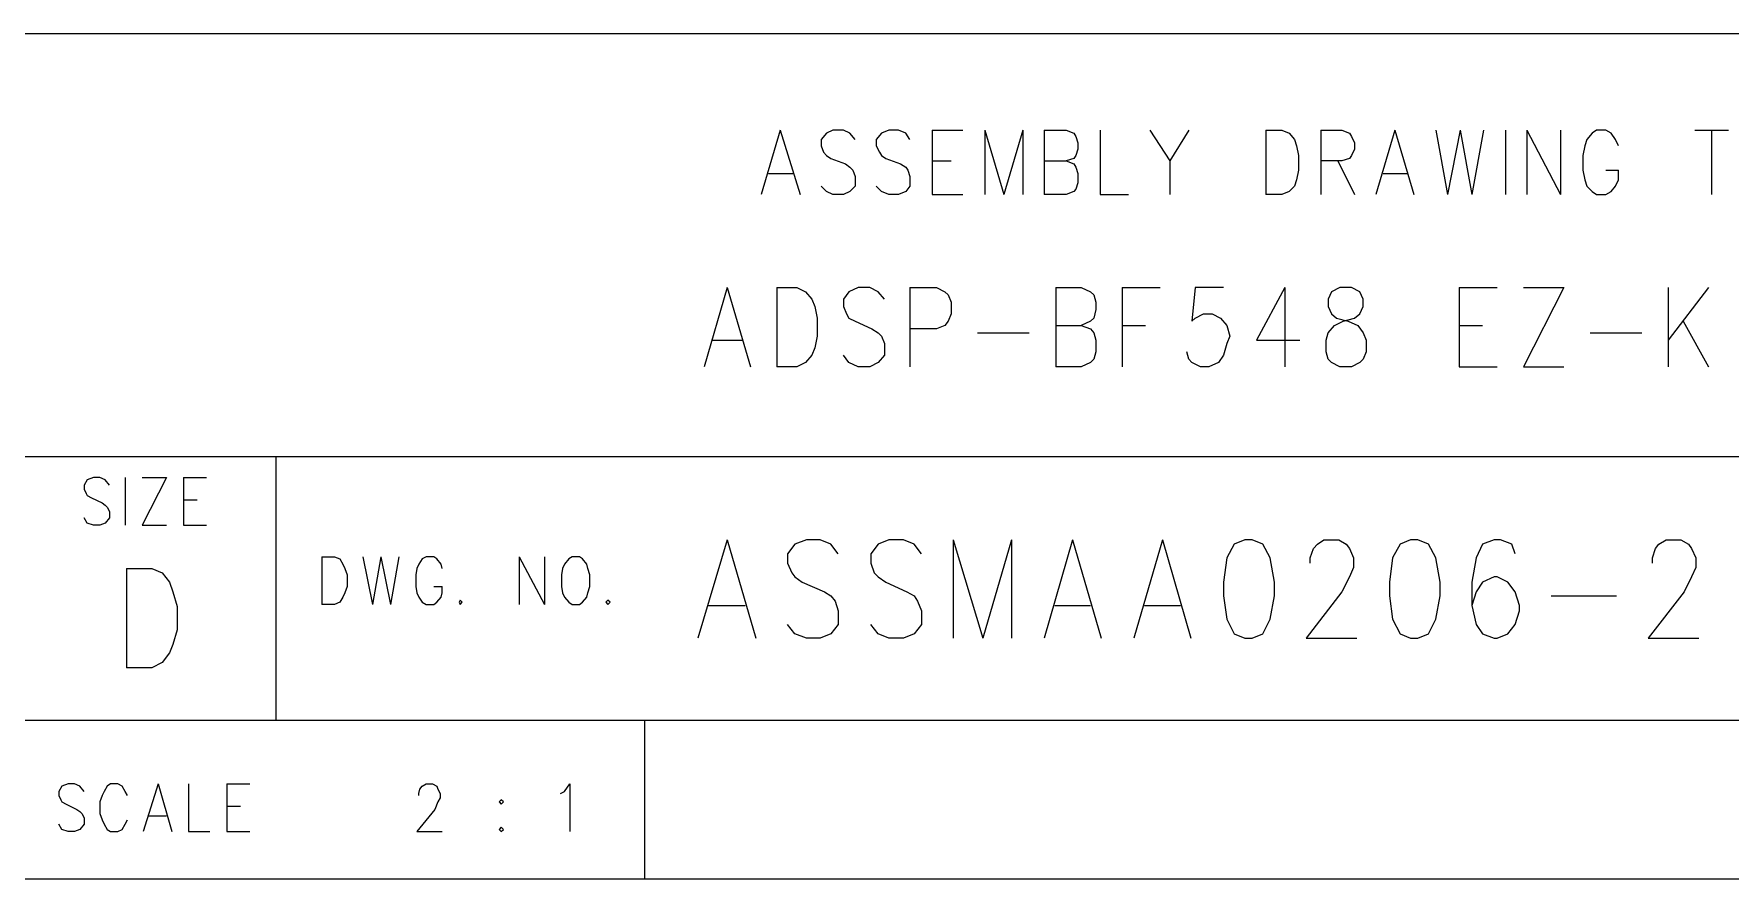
# Model space of a CAD drawing. Extents: x 11.9 to 28.1, y 10.8 to 21.2.
# Drawn here: x 25.614 to 27.22, y 10.799 to 11.599 of the extents above; entities that cross this region are included whole.
import ezdxf

# ---------------------------------------------------------------- set-up
doc = ezdxf.new("R2010")
doc.units = 0
doc.header["$MEASUREMENT"] = 0
doc.layers.add('LAYNR1', color=2, linetype='Continuous')

msp = doc.modelspace()

# ---------------------------------------------------------------- linework, layer by layer
at = {"layer": 'LAYNR1', "color": 7}
for points in [[(28.088, 11.599), (25.593, 11.599)], [(26.32, 11.508), (26.302, 11.447)], [(26.32, 11.508), (26.339, 11.447)], [(26.391, 11.499), (26.386, 11.505), (26.38, 11.508), (26.37, 11.508), (26.364, 11.505), (26.359, 11.499), (26.359, 11.493)], [(26.443, 11.499), (26.439, 11.505), (26.432, 11.508), (26.423, 11.508), (26.416, 11.505), (26.411, 11.499), (26.411, 11.493)], [(26.464, 11.508), (26.464, 11.447)], [(26.464, 11.508), (26.493, 11.508)], [(26.514, 11.508), (26.514, 11.447)], [(26.514, 11.508), (26.532, 11.447)], [(26.55, 11.508), (26.532, 11.447)], [(26.55, 11.508), (26.55, 11.447)], [(26.57, 11.508), (26.57, 11.447)], [(26.57, 11.508), (26.591, 11.508), (26.598, 11.505), (26.6, 11.502), (26.602, 11.496), (26.602, 11.49), (26.6, 11.484), (26.598, 11.481), (26.591, 11.479)], [(26.623, 11.508), (26.623, 11.447)], [(26.67, 11.508), (26.689, 11.479), (26.689, 11.447)], [(26.707, 11.508), (26.689, 11.479)], [(26.78, 11.508), (26.78, 11.447)], [(26.78, 11.508), (26.795, 11.508), (26.802, 11.505), (26.807, 11.499), (26.809, 11.493)], [(26.832, 11.508), (26.832, 11.447)], [(26.832, 11.508), (26.852, 11.508), (26.859, 11.505), (26.861, 11.502), (26.864, 11.496), (26.864, 11.49), (26.861, 11.484), (26.859, 11.481), (26.852, 11.479), (26.832, 11.479)], [(26.902, 11.508), (26.884, 11.447)], [(26.902, 11.508), (26.92, 11.447)], [(26.941, 11.508), (26.952, 11.447)], [(26.964, 11.508), (26.952, 11.447)], [(26.964, 11.508), (26.975, 11.447)], [(26.986, 11.508), (26.975, 11.447)], [(27.007, 11.508), (27.007, 11.447)], [(27.027, 11.508), (27.027, 11.447)], [(27.027, 11.508), (27.059, 11.447)], [(27.059, 11.508), (27.059, 11.447)], [(27.114, 11.493), (27.111, 11.499), (27.107, 11.505), (27.102, 11.508), (27.093, 11.508), (27.089, 11.505), (27.084, 11.499), (27.082, 11.493)], [(27.186, 11.508), (27.218, 11.508)], [(27.202, 11.508), (27.202, 11.447)], [(26.359, 11.493), (26.361, 11.487), (26.364, 11.484), (26.368, 11.481), (26.382, 11.476), (26.386, 11.473), (26.389, 11.47)], [(26.411, 11.493), (26.414, 11.487), (26.416, 11.484), (26.42, 11.481), (26.434, 11.476), (26.439, 11.473), (26.441, 11.47)], [(26.809, 11.493), (26.811, 11.484), (26.811, 11.47)], [(27.082, 11.493), (27.08, 11.484), (27.08, 11.47)], [(26.309, 11.467), (26.332, 11.467)], [(26.389, 11.47), (26.391, 11.464), (26.391, 11.455), (26.386, 11.45), (26.38, 11.447)], [(26.441, 11.47), (26.443, 11.464), (26.443, 11.455), (26.439, 11.45), (26.432, 11.447)], [(26.464, 11.479), (26.482, 11.479)], [(26.57, 11.479), (26.591, 11.479), (26.598, 11.476), (26.6, 11.473), (26.602, 11.467), (26.602, 11.458), (26.6, 11.452), (26.598, 11.45), (26.591, 11.447)], [(26.811, 11.47), (26.809, 11.461), (26.807, 11.455), (26.802, 11.45), (26.795, 11.447)], [(26.848, 11.479), (26.864, 11.447)], [(26.891, 11.467), (26.914, 11.467)], [(27.08, 11.47), (27.082, 11.461), (27.084, 11.455), (27.089, 11.45), (27.093, 11.447)], [(27.102, 11.447), (27.107, 11.45), (27.111, 11.455), (27.114, 11.461), (27.114, 11.47)], [(27.102, 11.47), (27.114, 11.47)], [(26.37, 11.447), (26.364, 11.45), (26.359, 11.455)], [(26.423, 11.447), (26.416, 11.45), (26.411, 11.455)], [(26.38, 11.447), (26.37, 11.447)], [(26.432, 11.447), (26.423, 11.447)], [(26.464, 11.447), (26.493, 11.447)], [(26.591, 11.447), (26.57, 11.447)], [(26.623, 11.447), (26.65, 11.447)], [(26.795, 11.447), (26.78, 11.447)], [(27.093, 11.447), (27.102, 11.447)], [(26.27, 11.359), (26.248, 11.284)], [(26.27, 11.359), (26.292, 11.284)], [(26.317, 11.359), (26.317, 11.284)], [(26.317, 11.359), (26.336, 11.359), (26.344, 11.355)], [(26.344, 11.355), (26.35, 11.348), (26.353, 11.341)], [(26.385, 11.355), (26.38, 11.348), (26.38, 11.341)], [(26.413, 11.355), (26.405, 11.359), (26.394, 11.359), (26.385, 11.355)], [(26.419, 11.348), (26.413, 11.355)], [(26.443, 11.359), (26.443, 11.284)], [(26.443, 11.359), (26.468, 11.359), (26.476, 11.355)], [(26.476, 11.355), (26.479, 11.352), (26.482, 11.345), (26.482, 11.334), (26.479, 11.327)], [(26.581, 11.359), (26.581, 11.284)], [(26.581, 11.359), (26.605, 11.359), (26.614, 11.355)], [(26.614, 11.355), (26.617, 11.352), (26.619, 11.345), (26.619, 11.338), (26.617, 11.33), (26.614, 11.327)], [(26.644, 11.359), (26.644, 11.284)], [(26.644, 11.359), (26.68, 11.359)], [(26.74, 11.359), (26.713, 11.359), (26.71, 11.327)], [(26.798, 11.359), (26.771, 11.309), (26.812, 11.309)], [(26.798, 11.359), (26.798, 11.284)], [(26.842, 11.355), (26.839, 11.348), (26.839, 11.341)], [(26.85, 11.359), (26.842, 11.355)], [(26.869, 11.355), (26.861, 11.359), (26.85, 11.359)], [(26.872, 11.341), (26.872, 11.348), (26.869, 11.355)], [(26.963, 11.359), (26.963, 11.284)], [(26.963, 11.359), (26.999, 11.359)], [(27.062, 11.359), (27.024, 11.284)], [(27.024, 11.359), (27.062, 11.359)], [(27.161, 11.359), (27.161, 11.284)], [(27.199, 11.359), (27.161, 11.309)], [(26.353, 11.341), (26.355, 11.33), (26.355, 11.313)], [(26.38, 11.341), (26.383, 11.334), (26.385, 11.33), (26.391, 11.327)], [(26.839, 11.341), (26.842, 11.334), (26.847, 11.33), (26.858, 11.327)], [(26.853, 11.327), (26.864, 11.33), (26.869, 11.334), (26.872, 11.341)], [(26.391, 11.327), (26.407, 11.32), (26.413, 11.316), (26.416, 11.313)], [(26.479, 11.327), (26.476, 11.323), (26.468, 11.32), (26.443, 11.32)], [(26.581, 11.323), (26.605, 11.323), (26.614, 11.32), (26.617, 11.316), (26.619, 11.309), (26.619, 11.298)], [(26.614, 11.327), (26.605, 11.323)], [(26.644, 11.323), (26.666, 11.323)], [(26.71, 11.327), (26.713, 11.33), (26.721, 11.334), (26.729, 11.334), (26.737, 11.33), (26.743, 11.323), (26.746, 11.313)], [(26.837, 11.298), (26.837, 11.309), (26.839, 11.316), (26.845, 11.323), (26.853, 11.327)], [(26.858, 11.327), (26.867, 11.323), (26.872, 11.316), (26.875, 11.309), (26.875, 11.298)], [(26.963, 11.323), (26.985, 11.323)], [(27.175, 11.327), (27.199, 11.284)], [(26.256, 11.309), (26.284, 11.309)], [(26.355, 11.313), (26.353, 11.302), (26.35, 11.295), (26.344, 11.288), (26.336, 11.284)], [(26.416, 11.313), (26.419, 11.306), (26.419, 11.295), (26.413, 11.288), (26.405, 11.284)], [(26.507, 11.316), (26.556, 11.316)], [(26.746, 11.313), (26.743, 11.306), (26.74, 11.295), (26.735, 11.288), (26.726, 11.284)], [(27.087, 11.316), (27.136, 11.316)], [(26.394, 11.284), (26.385, 11.288), (26.38, 11.295)], [(26.619, 11.298), (26.617, 11.291), (26.614, 11.288), (26.605, 11.284)], [(26.718, 11.284), (26.71, 11.288), (26.707, 11.291), (26.705, 11.298)], [(26.85, 11.284), (26.842, 11.288), (26.839, 11.291), (26.837, 11.298)], [(26.875, 11.298), (26.872, 11.291), (26.869, 11.288), (26.861, 11.284)], [(26.336, 11.284), (26.317, 11.284)], [(26.405, 11.284), (26.394, 11.284)], [(26.605, 11.284), (26.581, 11.284)], [(26.726, 11.284), (26.718, 11.284)], [(26.861, 11.284), (26.85, 11.284)], [(26.963, 11.284), (26.999, 11.284)], [(27.024, 11.284), (27.062, 11.284)], [(25.593, 11.199), (28.093, 11.199)], [(25.843, 10.949), (25.843, 11.199)], [(25.681, 11.177), (25.676, 11.179), (25.67, 11.179), (25.664, 11.177)], [(25.7, 11.179), (25.7, 11.134)], [(25.739, 11.179), (25.716, 11.134)], [(25.716, 11.179), (25.739, 11.179)], [(25.755, 11.179), (25.755, 11.134)], [(25.755, 11.179), (25.777, 11.179)], [(25.664, 11.177), (25.661, 11.172)], [(25.661, 11.172), (25.661, 11.168)], [(25.661, 11.168), (25.663, 11.164)], [(25.663, 11.164), (25.664, 11.162), (25.668, 11.16)], [(25.685, 11.172), (25.681, 11.177)], [(25.668, 11.16), (25.678, 11.155)], [(25.685, 11.147), (25.685, 11.141), (25.681, 11.136), (25.676, 11.134)], [(25.678, 11.155), (25.681, 11.153), (25.683, 11.151)], [(25.683, 11.151), (25.685, 11.147)], [(25.755, 11.158), (25.768, 11.158)], [(25.67, 11.134), (25.664, 11.136), (25.661, 11.141)], [(25.676, 11.134), (25.67, 11.134)], [(25.716, 11.134), (25.739, 11.134)], [(25.755, 11.134), (25.777, 11.134)], [(26.27, 11.12), (26.242, 11.027)], [(26.27, 11.12), (26.297, 11.027)], [(26.375, 11.107), (26.368, 11.116), (26.358, 11.12), (26.345, 11.12), (26.334, 11.116), (26.327, 11.107), (26.327, 11.098)], [(26.454, 11.107), (26.447, 11.116), (26.437, 11.12), (26.423, 11.12), (26.413, 11.116), (26.406, 11.107), (26.406, 11.098)], [(26.484, 11.12), (26.484, 11.027)], [(26.484, 11.12), (26.512, 11.027)], [(26.539, 11.12), (26.512, 11.027)], [(26.539, 11.12), (26.539, 11.027)], [(26.597, 11.12), (26.57, 11.027)], [(26.597, 11.12), (26.624, 11.027)], [(26.682, 11.12), (26.655, 11.027)], [(26.682, 11.12), (26.709, 11.027)], [(26.76, 11.12), (26.75, 11.116), (26.743, 11.103), (26.74, 11.08), (26.74, 11.067), (26.743, 11.045), (26.75, 11.031), (26.76, 11.027)], [(26.767, 11.027), (26.777, 11.031), (26.784, 11.045), (26.788, 11.067), (26.788, 11.08), (26.784, 11.103), (26.777, 11.116), (26.767, 11.12), (26.76, 11.12)], [(26.822, 11.098), (26.822, 11.103), (26.825, 11.112), (26.829, 11.116), (26.835, 11.12), (26.849, 11.12), (26.856, 11.116), (26.859, 11.112), (26.863, 11.103), (26.863, 11.094), (26.859, 11.085), (26.852, 11.071), (26.818, 11.027)], [(26.917, 11.12), (26.907, 11.116), (26.9, 11.103), (26.897, 11.08), (26.897, 11.067), (26.9, 11.045), (26.907, 11.031), (26.917, 11.027)], [(26.924, 11.027), (26.934, 11.031), (26.941, 11.045), (26.945, 11.067), (26.945, 11.08), (26.941, 11.103), (26.934, 11.116), (26.924, 11.12), (26.917, 11.12)], [(27.016, 11.107), (27.013, 11.116), (27.002, 11.12), (26.996, 11.12), (26.985, 11.116), (26.979, 11.103), (26.975, 11.08), (26.975, 11.058), (26.979, 11.04), (26.985, 11.031), (26.996, 11.027)], [(27.146, 11.098), (27.146, 11.103), (27.149, 11.112), (27.152, 11.116), (27.159, 11.12), (27.173, 11.12), (27.18, 11.116), (27.183, 11.112), (27.187, 11.103), (27.187, 11.094), (27.183, 11.085), (27.176, 11.071), (27.142, 11.027)], [(25.886, 11.104), (25.886, 11.059)], [(25.886, 11.104), (25.898, 11.104), (25.903, 11.102)], [(25.903, 11.102), (25.906, 11.097)], [(25.925, 11.104), (25.934, 11.059)], [(25.942, 11.104), (25.934, 11.059)], [(25.942, 11.104), (25.951, 11.059)], [(25.959, 11.104), (25.951, 11.059)], [(25.981, 11.102), (25.978, 11.097)], [(25.995, 11.102), (25.992, 11.104), (25.985, 11.104), (25.981, 11.102)], [(25.999, 11.097), (25.995, 11.102)], [(26.073, 11.104), (26.073, 11.059)], [(26.073, 11.104), (26.097, 11.059)], [(26.097, 11.104), (26.097, 11.059)], [(26.12, 11.102), (26.116, 11.097)], [(26.123, 11.104), (26.12, 11.102)], [(26.133, 11.102), (26.13, 11.104), (26.123, 11.104)], [(26.137, 11.097), (26.133, 11.102)], [(26.327, 11.098), (26.331, 11.089), (26.334, 11.085), (26.341, 11.08), (26.362, 11.071), (26.368, 11.067), (26.372, 11.062)], [(26.406, 11.098), (26.409, 11.089), (26.413, 11.085), (26.42, 11.08), (26.44, 11.071), (26.447, 11.067), (26.45, 11.062)], [(25.701, 11.093), (25.701, 10.999)], [(25.701, 11.093), (25.725, 11.093), (25.735, 11.089), (25.742, 11.08), (25.745, 11.071)], [(25.906, 11.097), (25.908, 11.093)], [(25.908, 11.093), (25.91, 11.087), (25.91, 11.076)], [(25.976, 11.093), (25.975, 11.087), (25.975, 11.076)], [(25.978, 11.097), (25.976, 11.093)], [(26, 11.093), (25.999, 11.097)], [(26.114, 11.093), (26.113, 11.087), (26.113, 11.076)], [(26.116, 11.097), (26.114, 11.093)], [(26.138, 11.093), (26.137, 11.097)], [(26.14, 11.076), (26.14, 11.087), (26.138, 11.093)], [(26.999, 11.027), (27.009, 11.031), (27.016, 11.04), (27.02, 11.053), (27.02, 11.058), (27.016, 11.071), (27.009, 11.08), (26.999, 11.085), (26.996, 11.085), (26.985, 11.08), (26.979, 11.071), (26.975, 11.058)], [(25.745, 11.071), (25.749, 11.057), (25.749, 11.035)], [(25.91, 11.076), (25.908, 11.07), (25.906, 11.066), (25.903, 11.061), (25.898, 11.059)], [(25.975, 11.076), (25.976, 11.07), (25.978, 11.066), (25.981, 11.061), (25.985, 11.059)], [(25.992, 11.059), (25.995, 11.061), (25.999, 11.066), (26, 11.07), (26, 11.076)], [(25.992, 11.076), (26, 11.076)], [(26.113, 11.076), (26.114, 11.07), (26.116, 11.066), (26.12, 11.061), (26.123, 11.059)], [(26.13, 11.059), (26.133, 11.061), (26.137, 11.066), (26.138, 11.07), (26.14, 11.076)], [(27.05, 11.067), (27.112, 11.067)], [(25.898, 11.059), (25.886, 11.059)], [(25.985, 11.059), (25.992, 11.059)], [(26.017, 11.063), (26.016, 11.061), (26.017, 11.059)], [(26.017, 11.059), (26.019, 11.061), (26.017, 11.063)], [(26.123, 11.059), (26.13, 11.059)], [(26.157, 11.063), (26.155, 11.061), (26.157, 11.059)], [(26.157, 11.059), (26.159, 11.061), (26.157, 11.063)], [(26.252, 11.058), (26.287, 11.058)], [(26.372, 11.062), (26.375, 11.053), (26.375, 11.04), (26.368, 11.031), (26.358, 11.027)], [(26.45, 11.062), (26.454, 11.053), (26.454, 11.04), (26.447, 11.031), (26.437, 11.027)], [(26.58, 11.058), (26.614, 11.058)], [(26.665, 11.058), (26.699, 11.058)], [(25.749, 11.035), (25.745, 11.021), (25.742, 11.013), (25.735, 11.004), (25.725, 10.999)], [(26.345, 11.027), (26.334, 11.031), (26.327, 11.04)], [(26.423, 11.027), (26.413, 11.031), (26.406, 11.04)], [(26.358, 11.027), (26.345, 11.027)], [(26.437, 11.027), (26.423, 11.027)], [(26.76, 11.027), (26.767, 11.027)], [(26.818, 11.027), (26.866, 11.027)], [(26.917, 11.027), (26.924, 11.027)], [(26.996, 11.027), (26.999, 11.027)], [(27.142, 11.027), (27.19, 11.027)], [(25.725, 10.999), (25.701, 10.999)], [(28.093, 10.949), (24.442, 10.949)], [(26.192, 10.799), (26.192, 10.949)], [(25.657, 10.887), (25.652, 10.889), (25.646, 10.889), (25.64, 10.887)], [(25.697, 10.887), (25.693, 10.889), (25.686, 10.889), (25.683, 10.887)], [(25.731, 10.889), (25.717, 10.844)], [(25.731, 10.889), (25.744, 10.844)], [(25.76, 10.889), (25.76, 10.844)], [(25.796, 10.889), (25.796, 10.844)], [(25.796, 10.889), (25.818, 10.889)], [(25.981, 10.887), (25.985, 10.889), (25.991, 10.889), (25.995, 10.887)], [(26.116, 10.882), (26.121, 10.889), (26.121, 10.844)], [(25.64, 10.887), (25.637, 10.882)], [(25.637, 10.882), (25.637, 10.878)], [(25.637, 10.878), (25.639, 10.874)], [(25.639, 10.874), (25.64, 10.872), (25.644, 10.87)], [(25.661, 10.882), (25.657, 10.887)], [(25.678, 10.878), (25.676, 10.872), (25.676, 10.861)], [(25.68, 10.882), (25.678, 10.878)], [(25.683, 10.887), (25.68, 10.882)], [(25.7, 10.882), (25.697, 10.887)], [(25.702, 10.878), (25.7, 10.882)], [(25.978, 10.878), (25.978, 10.88), (25.979, 10.884), (25.981, 10.887)], [(25.995, 10.887), (25.996, 10.884), (25.998, 10.88), (25.998, 10.876), (25.996, 10.872), (25.993, 10.865)], [(26.056, 10.874), (26.054, 10.872), (26.056, 10.87)], [(26.056, 10.87), (26.058, 10.872), (26.056, 10.874)], [(26.112, 10.88), (26.116, 10.882)], [(25.644, 10.87), (25.654, 10.865)], [(25.661, 10.857), (25.661, 10.851), (25.657, 10.846), (25.652, 10.844)], [(25.654, 10.865), (25.657, 10.863), (25.659, 10.861)], [(25.659, 10.861), (25.661, 10.857)], [(25.676, 10.861), (25.678, 10.855), (25.68, 10.851), (25.683, 10.846), (25.686, 10.844)], [(25.722, 10.859), (25.739, 10.859)], [(25.796, 10.868), (25.809, 10.868)], [(25.993, 10.865), (25.976, 10.844)], [(25.646, 10.844), (25.64, 10.846), (25.637, 10.851)], [(25.652, 10.844), (25.646, 10.844)], [(25.686, 10.844), (25.693, 10.844)], [(25.693, 10.844), (25.697, 10.846), (25.7, 10.851), (25.702, 10.855)], [(25.76, 10.844), (25.78, 10.844)], [(25.796, 10.844), (25.818, 10.844)], [(25.976, 10.844), (26, 10.844)], [(26.056, 10.848), (26.054, 10.846), (26.056, 10.844)], [(26.056, 10.844), (26.058, 10.846), (26.056, 10.848)], [(28.093, 10.799), (11.892, 10.799)], [(28.088, 10.799), (23.389, 10.799)], [(27.243, 10.799), (26.192, 10.799)]]:
    msp.add_lwpolyline(points, dxfattribs=at)

doc.saveas('drawing.dxf')
